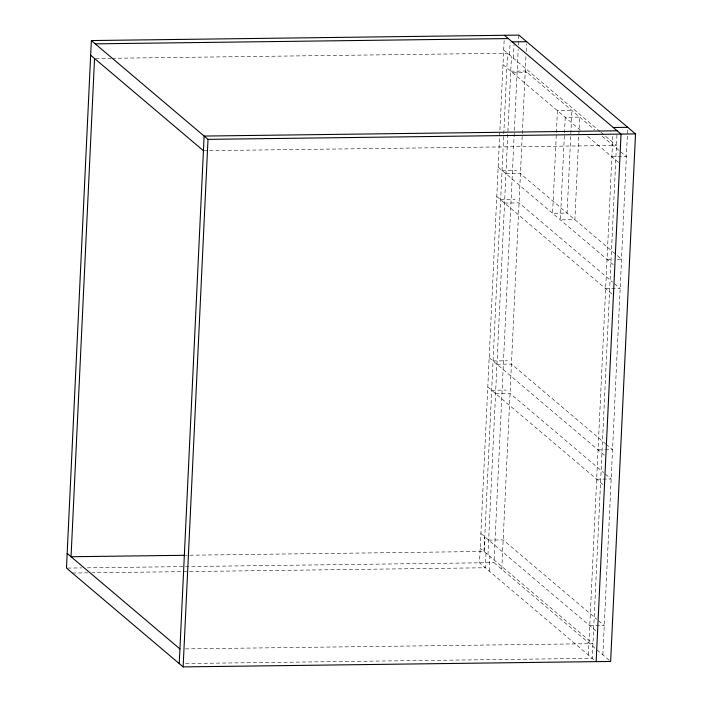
<?xml version="1.0" encoding="UTF-8"?>
<svg xmlns="http://www.w3.org/2000/svg" width="702" height="702" viewBox="0 0 702 702"><rect width="100%" height="100%" fill="white"/><g stroke="black" fill="none" stroke-linecap="round" stroke-linejoin="round"><path stroke-width="0.53" stroke-dasharray="3.51 2.63" d="M504.133 40.514L479.501 562.828L594.603 660.31M486.021 553.115L485.328 567.769L92.032 572.788M509.52 54.879L510.108 42.322M487.969 554.755L511.46 56.529M489.224 571.059L489.908 556.405M513.408 58.169L514.048 44.568M609.09 660.126L493.989 562.644L514.329 131.414M514.382 130.318L518.199 49.324M518.401 44.954L518.866 35.1M501.772 569.225L525.982 55.8M526.184 51.457L526.544 43.857M588.381 655.045L612.907 134.828M616.944 134.986L592.269 658.336L184.723 663.539M602.869 654.861L627.649 129.484M484.055 551.447L484.766 536.811M95.647 58.485L110.986 58.292M112.083 58.275L507.572 53.229L484.082 551.465L186.091 555.264M510.775 71.183L525.263 70.999L594.699 129.809M512.714 72.824L527.211 72.639M203.431 150.719L616.453 145.446L605.063 135.802M611.872 156.809L626.368 156.625L619.699 150.983M502.044 170.463L516.54 170.279M505.931 173.754L520.428 173.57L615.698 254.264M500.666 199.772L515.154 199.587M504.554 203.062L519.041 202.878L612.627 282.143M607.037 259.389L613.25 259.31M617.391 259.257L621.524 259.205L616.531 254.966M605.65 288.697L620.147 288.513L613.46 282.845M493.058 360.968L507.555 360.775M496.955 364.259L511.442 364.075L605.861 444.041M491.681 390.268L506.168 390.084M495.568 393.568L510.064 393.383L603.641 472.639M598.051 449.885L604.264 449.806M605.299 449.798L612.548 449.701L606.695 444.752M596.674 479.194L611.161 479.01L604.475 473.35M488.662 540.101L503.15 539.917L596.735 619.182M67.567 568.085L81.809 567.9M87.294 567.83L493.989 562.644M72.306 573.034L87.645 572.841M589.759 625.736L604.255 625.552L597.569 619.892M185.407 648.885L592.953 643.681L480.194 548.174M503.685 49.939L600.07 131.572M600.903 132.274L604.229 135.1M602.202 136.162L618.866 150.272M502.992 64.593L580.212 129.993M587.706 136.346L618.874 162.741M498.157 167.173L613.258 264.654M496.779 196.481L612.653 294.621M489.171 357.669L604.273 455.159M487.793 386.977L602.895 484.468M480.879 533.52L595.98 631.001M557.432 110.705L552.597 213.276L567.093 213.092L571.928 110.512L557.432 110.705M565.215 117.287L560.371 219.866L574.868 219.682L579.703 117.102L565.215 117.287"/><path stroke-width="1.05" d="M91.357 40.558L66.479 568.093L183.134 666.9L610.643 661.442L635.521 133.906L518.866 35.1L91.357 40.558L208.011 139.356L635.521 133.906M94.551 58.503L71.051 556.739L184.995 555.282M179.238 663.609L204.124 136.065L617.146 130.791M183.134 666.9L208.011 139.356M596.156 661.626L621.033 134.091L504.378 35.284M95.244 43.849L508.266 38.575M512.153 41.874L526.649 41.69M613.258 127.501L627.746 127.316M90.663 55.212L203.431 150.719M67.164 553.439L179.931 648.955"/></g></svg>
